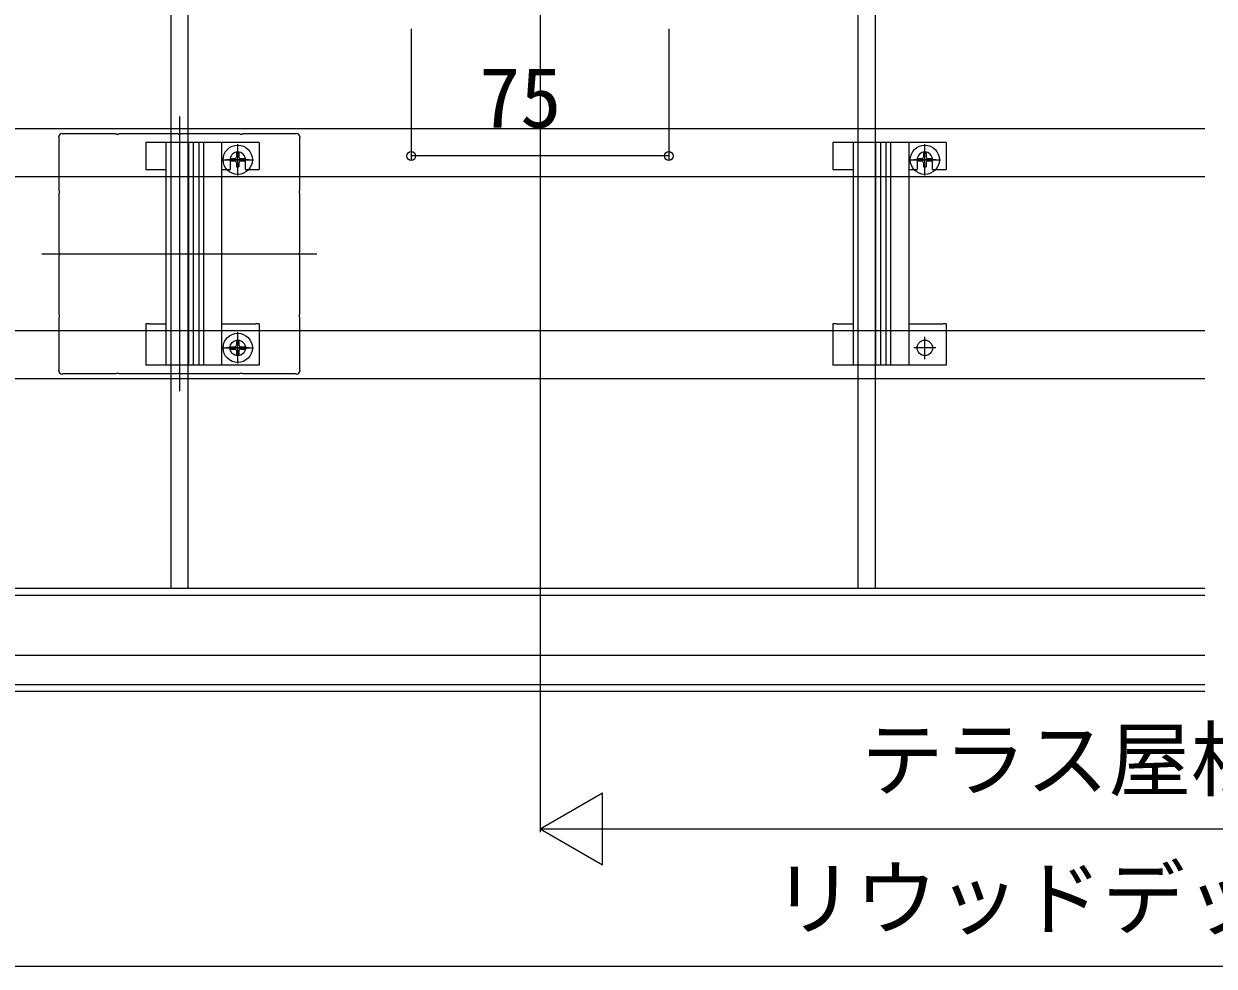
# Model space of a CAD drawing. Units: millimetres, scale not verified. Extents: x -1050 to 1050, y -1566 to 1557.
# Drawn here: x -361.6 to -15.1, y -328.2 to -53.7 of the extents above; entities that cross this region are included whole.
import ezdxf
from ezdxf.enums import TextEntityAlignment as Align

# ---------------------------------------------------------------- set-up
doc = ezdxf.new("R2010")
doc.units = ezdxf.units.MM
doc.header["$LTSCALE"] = 8
for name, color, linetype in [('0-3_YKK_11E', 7, 'Continuous'), ('0-4_YKK_12', 2, 'Continuous'), ('0-5_YKK_13', 4, 'Continuous'), ('0-7_YKK_D', 6, 'Continuous')]:
    doc.layers.add(name, color=color, linetype=linetype)
doc.styles.add('ＭＳ ゴシック', font='')
doc.styles.get('ＭＳ ゴシック').set_extended_font_data('MS Gothic')

msp = doc.modelspace()

# ---------------------------------------------------------------- linework, layer by layer
at = {"layer": '0-3_YKK_11E'}
for points in [[(-351.396, -154.859), (-351.361, -154.699), (-351.321, -154.579), (-351.321, -139.177), (-351.201, -138.994), (-351.201, -138.444), (-351.321, -138.26), (-351.321, -121.177), (-351.201, -120.994), (-351.201, -120.444), (-351.321, -120.26), (-351.321, -103.177), (-351.201, -102.994), (-351.201, -102.444), (-351.321, -102.26), (-351.321, -86.858), (-351.361, -86.739), (-351.396, -86.579)], [(-350.461, -85.643), (-350.301, -85.679), (-350.181, -85.719), (-334.779, -85.719), (-334.596, -85.839), (-334.046, -85.839), (-333.862, -85.719), (-316.779, -85.719), (-316.596, -85.839), (-316.046, -85.839), (-315.862, -85.719), (-298.779, -85.719), (-298.596, -85.839), (-298.046, -85.839), (-297.862, -85.719), (-282.46, -85.719), (-282.341, -85.679), (-282.181, -85.643)], [(-281.245, -86.579), (-281.281, -86.739), (-281.321, -86.858), (-281.321, -102.26), (-281.441, -102.444), (-281.441, -102.994), (-281.321, -103.177)], [(-281.321, -103.177), (-281.321, -120.26), (-281.441, -120.444), (-281.441, -120.994), (-281.321, -121.177), (-281.321, -138.26), (-281.441, -138.444), (-281.441, -138.994), (-281.321, -139.177), (-281.321, -154.579), (-281.281, -154.699), (-281.245, -154.859)], [(-282.181, -155.794), (-282.341, -155.759), (-282.46, -155.719), (-297.862, -155.719), (-298.046, -155.599), (-298.596, -155.599), (-298.779, -155.719), (-315.862, -155.719), (-316.046, -155.599), (-316.596, -155.599), (-316.779, -155.719), (-333.862, -155.719), (-334.046, -155.599), (-334.596, -155.599), (-334.779, -155.719), (-350.181, -155.719), (-350.301, -155.759), (-350.461, -155.794)]]:
    msp.add_lwpolyline(points, dxfattribs=at)
for centre, start, end in [((-350.221, -86.819), 101.53696, 168.46304), ((-282.421, -86.819), 11.53696, 78.46304), ((-350.221, -154.619), 191.53696, 258.46304), ((-282.421, -154.619), 281.53696, 348.46304)]:
    msp.add_arc(centre, 1.2, start, end, dxfattribs=at)
at = {"layer": '0-4_YKK_12'}
for p, q in [((-318.821, -44.718), (-318.821, -218.218)), ((-313.821, -44.718), (-313.821, -218.218)), ((-118.821, -44.718), (-118.821, -218.218)), ((-113.821, -44.718), (-113.821, -218.218)), ((-316.321, -80.719), (-316.321, -160.719)), ((-17.821, -84.319), (-510.321, -84.319)), ((-17.821, -98.319), (-510.321, -98.319)), ((-356.321, -120.719), (-276.321, -120.719)), ((-17.821, -143.119), (-510.321, -143.119)), ((-17.821, -157.119), (-510.321, -157.119)), ((-17.821, -218.218), (-500.321, -218.218)), ((-17.821, -220.218), (-500.321, -220.218)), ((-500.321, -237.599), (-17.821, -237.599)), ((-17.821, -246.218), (-500.321, -246.218)), ((-17.821, -248.218), (-500.321, -248.218))]:
    msp.add_line(p, q, dxfattribs=at)
at = {"layer": '0-5_YKK_13'}
for p, q in [((-325.121, -88.319), (-326.121, -88.319)), ((-320.221, -88.319), (-325.121, -88.319)), ((-320.221, -88.319), (-320.221, -153.119)), ((-318.895, -88.319), (-320.221, -88.319)), ((-314.033, -88.319), (-318.895, -88.319)), ((-313.133, -88.319), (-314.033, -88.319)), ((-313.551, -153.119), (-313.551, -88.319)), ((-312.235, -88.319), (-313.133, -88.319)), ((-312.085, -88.319), (-312.235, -88.319)), ((-312.165, -153.119), (-312.165, -88.319)), ((-310.657, -88.319), (-312.085, -88.319)), ((-310.507, -88.319), (-310.657, -88.319)), ((-310.576, -153.119), (-310.576, -88.319)), ((-309.608, -88.319), (-310.507, -88.319)), ((-308.708, -88.319), (-309.608, -88.319)), ((-309.191, -153.119), (-309.191, -88.319)), ((-305.246, -88.319), (-308.708, -88.319)), ((-303.921, -88.319), (-305.246, -88.319)), ((-303.921, -153.119), (-303.921, -88.319)), ((-294.121, -88.319), (-303.921, -88.319)), ((-299.321, -97.869), (-299.321, -88.769)), ((-299.321, -96.569), (-299.321, -90.069)), ((-293.121, -88.319), (-294.121, -88.319)), ((-293.121, -88.319), (-293.121, -96.119)), ((-125.121, -88.319), (-126.121, -88.319)), ((-120.221, -88.319), (-125.121, -88.319)), ((-120.221, -88.319), (-120.221, -153.119)), ((-118.895, -88.319), (-120.221, -88.319)), ((-114.033, -88.319), (-118.895, -88.319)), ((-113.133, -88.319), (-114.033, -88.319)), ((-113.551, -153.119), (-113.551, -88.319)), ((-112.235, -88.319), (-113.133, -88.319)), ((-112.085, -88.319), (-112.235, -88.319)), ((-112.165, -153.119), (-112.165, -88.319)), ((-110.657, -88.319), (-112.085, -88.319)), ((-110.507, -88.319), (-110.657, -88.319)), ((-110.576, -153.119), (-110.576, -88.319)), ((-109.608, -88.319), (-110.507, -88.319)), ((-108.708, -88.319), (-109.608, -88.319)), ((-109.191, -153.119), (-109.191, -88.319)), ((-105.246, -88.319), (-108.708, -88.319)), ((-103.921, -88.319), (-105.246, -88.319)), ((-103.921, -153.119), (-103.921, -88.319)), ((-94.121, -88.319), (-103.921, -88.319)), ((-99.321, -97.869), (-99.321, -88.769)), ((-99.321, -96.569), (-99.321, -90.069)), ((-93.121, -88.319), (-94.121, -88.319)), ((-93.121, -88.319), (-93.121, -96.119)), ((-303.871, -93.319), (-294.771, -93.319)), ((-296.071, -93.319), (-302.571, -93.319)), ((-301.571, -93.319), (-301.571, -96.119)), ((-301.396, -92.969), (-301.396, -93.669)), ((-301.396, -92.969), (-300.171, -92.969)), ((-299.671, -91.244), (-298.971, -91.244)), ((-299.671, -91.244), (-299.671, -92.469)), ((-298.971, -91.244), (-298.971, -92.469)), ((-298.471, -92.969), (-297.246, -92.969)), ((-297.246, -92.969), (-297.246, -93.669)), ((-297.071, -96.119), (-297.071, -93.319)), ((-103.871, -93.319), (-94.771, -93.319)), ((-96.071, -93.319), (-102.571, -93.319)), ((-101.571, -93.319), (-101.571, -96.119)), ((-101.396, -92.969), (-101.396, -93.669)), ((-101.396, -92.969), (-100.171, -92.969)), ((-99.671, -91.244), (-98.971, -91.244)), ((-99.671, -91.244), (-99.671, -92.469)), ((-98.971, -91.244), (-98.971, -92.469)), ((-98.471, -92.969), (-97.246, -92.969)), ((-97.246, -92.969), (-97.246, -93.669)), ((-97.071, -96.119), (-97.071, -93.319)), ((-325.121, -96.119), (-320.221, -96.119)), ((-303.921, -96.119), (-301.571, -96.119)), ((-301.396, -93.669), (-300.171, -93.669)), ((-299.671, -94.169), (-299.671, -95.394)), ((-299.671, -95.394), (-298.971, -95.394)), ((-298.971, -94.169), (-298.971, -95.394)), ((-298.471, -93.669), (-297.246, -93.669)), ((-297.071, -96.119), (-294.121, -96.119)), ((-294.121, -96.119), (-293.121, -96.119)), ((-125.121, -96.119), (-120.221, -96.119)), ((-103.921, -96.119), (-101.571, -96.119)), ((-101.396, -93.669), (-100.171, -93.669)), ((-99.671, -94.169), (-99.671, -95.394)), ((-99.671, -95.394), (-98.971, -95.394)), ((-98.971, -94.169), (-98.971, -95.394)), ((-98.471, -93.669), (-97.246, -93.669)), ((-97.071, -96.119), (-94.121, -96.119)), ((-94.121, -96.119), (-93.121, -96.119)), ((-326.121, -141.119), (-326.121, -153.119)), ((-325.121, -141.119), (-326.121, -141.119)), ((-325.121, -141.119), (-320.221, -141.119)), ((-303.921, -141.119), (-294.121, -141.119)), ((-293.121, -141.119), (-294.121, -141.119)), ((-126.121, -141.119), (-126.121, -153.119)), ((-125.121, -141.119), (-126.121, -141.119)), ((-125.121, -141.119), (-120.221, -141.119)), ((-103.921, -141.119), (-94.121, -141.119)), ((-93.121, -141.119), (-94.121, -141.119)), ((-299.321, -152.669), (-299.321, -143.569)), ((-299.321, -151.369), (-299.321, -144.869)), ((-99.321, -151.369), (-99.321, -144.869)), ((-303.871, -148.119), (-294.771, -148.119)), ((-296.071, -148.119), (-302.571, -148.119)), ((-301.396, -147.769), (-301.396, -148.469)), ((-301.396, -147.769), (-300.171, -147.769)), ((-301.396, -148.469), (-300.171, -148.469)), ((-299.671, -146.044), (-298.971, -146.044)), ((-299.671, -146.044), (-299.671, -147.269)), ((-299.671, -148.969), (-299.671, -150.194)), ((-298.971, -146.044), (-298.971, -147.269)), ((-298.971, -148.969), (-298.971, -150.194)), ((-298.471, -147.769), (-297.246, -147.769)), ((-298.471, -148.469), (-297.246, -148.469)), ((-297.246, -147.769), (-297.246, -148.469)), ((-96.071, -148.119), (-102.571, -148.119)), ((-299.671, -150.194), (-298.971, -150.194)), ((-325.121, -153.119), (-326.121, -153.119)), ((-320.221, -153.119), (-325.121, -153.119)), ((-318.895, -153.119), (-320.221, -153.119)), ((-314.033, -153.119), (-318.895, -153.119)), ((-313.133, -153.119), (-314.033, -153.119)), ((-312.235, -153.119), (-313.133, -153.119)), ((-312.085, -153.119), (-312.235, -153.119)), ((-310.657, -153.119), (-312.085, -153.119)), ((-310.507, -153.119), (-310.657, -153.119)), ((-309.608, -153.119), (-310.507, -153.119)), ((-308.708, -153.119), (-309.608, -153.119)), ((-305.246, -153.119), (-308.708, -153.119)), ((-303.921, -153.119), (-305.246, -153.119)), ((-294.121, -153.119), (-303.921, -153.119)), ((-125.121, -153.119), (-126.121, -153.119)), ((-120.221, -153.119), (-125.121, -153.119)), ((-118.895, -153.119), (-120.221, -153.119)), ((-114.033, -153.119), (-118.895, -153.119)), ((-113.133, -153.119), (-114.033, -153.119)), ((-112.235, -153.119), (-113.133, -153.119)), ((-112.085, -153.119), (-112.235, -153.119)), ((-110.657, -153.119), (-112.085, -153.119)), ((-110.507, -153.119), (-110.657, -153.119)), ((-109.608, -153.119), (-110.507, -153.119)), ((-108.708, -153.119), (-109.608, -153.119)), ((-105.246, -153.119), (-108.708, -153.119)), ((-103.921, -153.119), (-105.246, -153.119)), ((-94.121, -153.119), (-103.921, -153.119))]:
    msp.add_line(p, q, dxfattribs=at)
for points in [[(-326.121, -88.319), (-326.121, -96.119), (-325.121, -96.119)], [(-126.121, -88.319), (-126.121, -96.119), (-125.121, -96.119)], [(-293.121, -141.119), (-293.121, -153.119), (-294.121, -153.119)], [(-93.121, -141.119), (-93.121, -153.119), (-94.121, -153.119)]]:
    msp.add_lwpolyline(points, dxfattribs=at)
for centre, radius in [((-299.321, -93.319), 4.25), ((-99.321, -93.319), 4.25), ((-299.321, -148.119), 4.25), ((-299.321, -148.119), 2.25), ((-99.321, -148.119), 2.25)]:
    msp.add_circle(centre, radius, dxfattribs=at)
for centre, radius, start, end in [((-299.321, -93.319), 2.25, 0, 180), ((-300.171, -92.469), 0.5, 270, 0), ((-298.471, -92.469), 0.5, 180, 270), ((-99.321, -93.319), 2.25, 0, 180), ((-100.171, -92.469), 0.5, 270, 0), ((-98.471, -92.469), 0.5, 180, 270), ((-300.171, -94.169), 0.5, 0, 90), ((-298.471, -94.169), 0.5, 90, 180), ((-100.171, -94.169), 0.5, 0, 90), ((-98.471, -94.169), 0.5, 90, 180), ((-300.171, -147.269), 0.5, 270, 0), ((-300.171, -148.969), 0.5, 0, 90), ((-298.471, -147.269), 0.5, 180, 270), ((-298.471, -148.969), 0.5, 90, 180)]:
    msp.add_arc(centre, radius, start, end, dxfattribs=at)
at = {"layer": '0-7_YKK_D'}
for p, q in [((-211.321, -48.124), (-211.321, -289.218)), ((-248.821, -55.218), (-248.821, -93.218)), ((-173.821, -55.218), (-173.821, -93.218)), ((-173.821, -92.218), (-248.821, -92.218)), ((-211.321, -288.218), (-193.134, -277.718)), ((-193.134, -298.718), (-193.134, -277.718)), ((-211.321, -288.218), (-193.134, -298.718)), ((-211.321, -288.218), (-174.948, -288.218)), ((-190.321, -288.218), (157.679, -288.218)), ((-519.821, -328.218), (487.179, -328.218))]:
    msp.add_line(p, q, dxfattribs=at)
for centre in [(-248.821, -92.218), (-173.821, -92.218)]:
    msp.add_circle(centre, 1.275, dxfattribs=at)

# ---------------------------------------------------------------- texts
at = {"layer": '0-7_YKK_D', "style": 'ＭＳ ゴシック'}
for s, p in [('75', (-229.048, -89.218)), ('テラス屋根\u3000L', (-117.843, -282.082)), ('リウッドデッキ\u3000W', (-143.684, -322.491))]:
    msp.add_text(s, height=17.6, dxfattribs=at).set_placement(p, align=Align.BOTTOM_LEFT)

doc.saveas('drawing.dxf')
